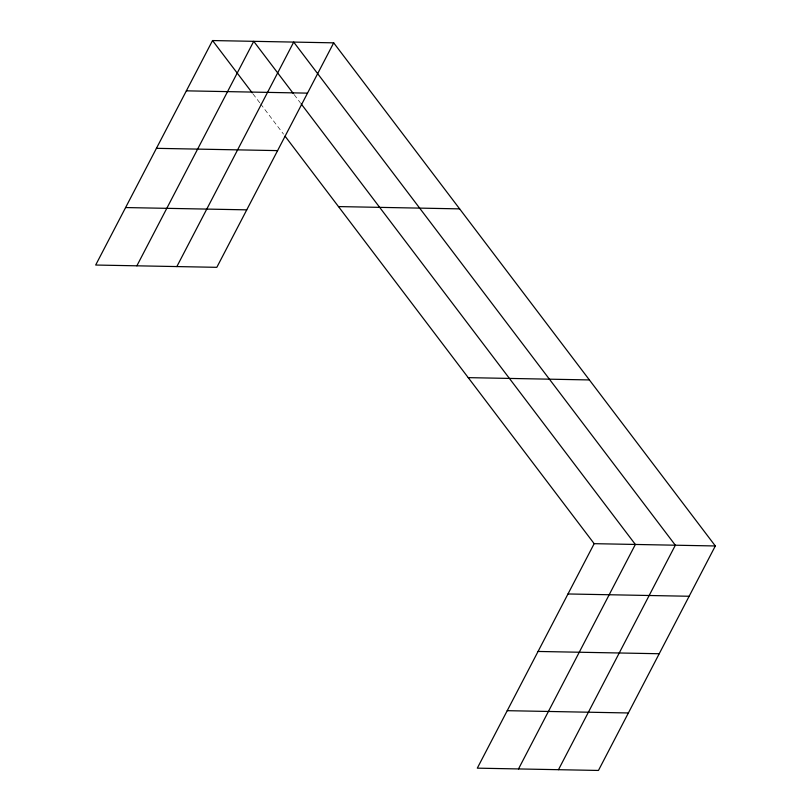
<?xml version="1.0" encoding="UTF-8"?>
<svg xmlns="http://www.w3.org/2000/svg" width="811" height="811" viewBox="0 0 811 811"><rect width="100%" height="100%" fill="white"/><g stroke="black" fill="none" stroke-linecap="round" stroke-linejoin="round"><path stroke-width="0.61" stroke-dasharray="4.05 3.04" d="M294.18 94.654L300.293 102.713M252.991 93.883L259.865 102.936M260.625 103.94L283.526 134.129"/><path stroke-width="1.22" d="M333.696 42.841L212.543 40.55L95.678 265.035L216.831 267.326L333.696 42.841L715.322 545.965L598.457 770.45L477.304 768.159L594.169 543.674L715.322 545.965M136.866 265.815L253.731 41.331L293.42 93.65M176.849 266.576L293.714 42.081L675.34 545.205L558.475 769.7M518.503 768.94L635.358 544.455L301.053 103.717M186.358 90.842L307.511 93.133M156.432 148.332L277.585 150.613M338.481 206.582L459.634 208.873M125.604 207.555L246.757 209.846M468.231 377.642L589.384 379.933M567.984 593.966L689.137 596.257M538.058 651.456L659.211 653.737M507.23 710.679L628.383 712.97M212.543 40.55L252.231 92.88M285.046 136.147L594.169 543.674"/></g></svg>
